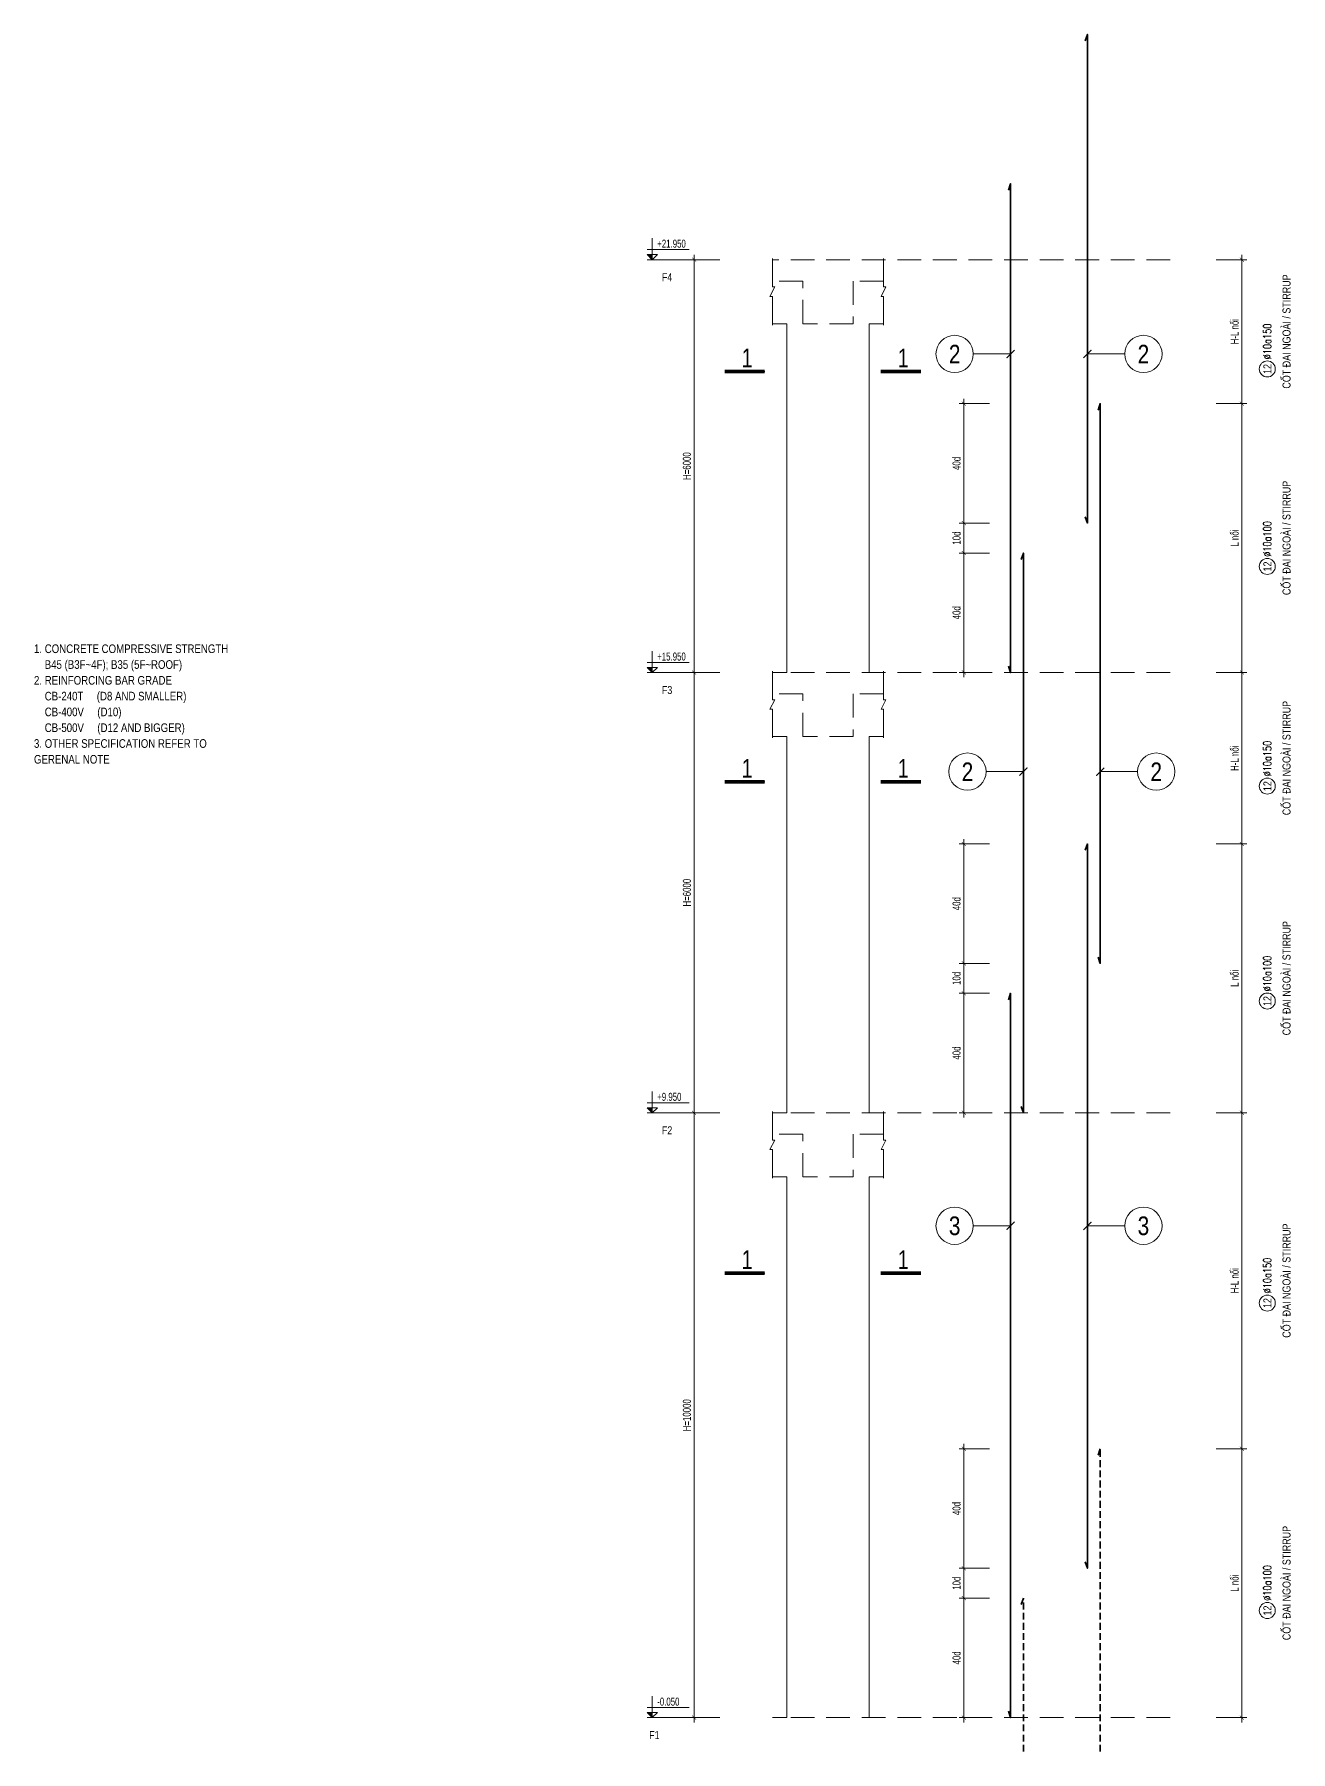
# Model space of a CAD drawing. Header units: millimetres. Extents: x 49323 to 380960, y -6102 to 181761.
# Drawn here: x 351985 to 363757, y 68477 to 84572 of the extents above; entities that cross this region are included whole.
import ezdxf
from ezdxf.enums import TextEntityAlignment as Align

# ---------------------------------------------------------------- set-up
doc = ezdxf.new("R2010")
doc.units = ezdxf.units.MM
doc.linetypes.add('HIDDEN', pattern=[9.524999999999999, 6.35, -3.175])
doc.linetypes.add('HIDDEN2', pattern=[4.762499999999999, 3.175, -1.5875])
doc.layers.get('0').update_dxf_attribs({"lineweight": 20})
doc.layers.get('Defpoints').update_dxf_attribs({"color": 151, "lineweight": 9})
for name, color, linetype, lineweight in [('kata_thep chu', 4, 'Continuous', 35), ('NDC_S_ANNO', 7, 'Continuous', 20), ('NDC_S_BREAK-LINE', 1, 'Continuous', 15), ('NDC_S_CONTINUOUS', 3, 'Continuous', 20), ('NDC_S_DIM', 1, 'Continuous', 15), ('NDC_S_HIDDEN', 8, 'HIDDEN2', 13), ('NDC_S_LEADER', 1, 'Continuous', 15), ('NDC_S_REBAR', 4, 'Continuous', 35), ('NDC_S_SYMBOL', 1, 'Continuous', 15), ('NDC_S_TEXT SYMBOL', 7, 'Continuous', 20), ('NDC_S_THIN LINE', 8, 'Continuous', 9), ('NDC_S_VN TEXT', 7, 'Continuous', 20)]:
    doc.layers.add(name, color=color, linetype=linetype, lineweight=lineweight)
doc.layers.add('TIT1', color=3, linetype='Continuous')
doc.styles.add('ARIAL', font='arial.ttf', dxfattribs={"width": 0.8})
doc.styles.add('NDC_ANNO', font='', dxfattribs={"width": 0.8})
doc.styles.add('NDC_DIM', font='', dxfattribs={"width": 0.75})
doc.styles.add('NDC_EN TXT', font='romans.shx', dxfattribs={"width": 0.8})
doc.styles.add('NDC_VIE TXT', font='arial.ttf', dxfattribs={"width": 0.8})
doc.styles.get('NDC_ANNO').set_extended_font_data('Dotum')
doc.styles.get('NDC_DIM').set_extended_font_data('Dotum')
doc.dimstyles.new('NDC_dim_30', dxfattribs={"dimscale": 30, "dimtxt": 2.5, "dimasz": 1.5, "dimexe": 1.5, "dimexo": 2.5, "dimgap": 1, "dimtad": 1, "dimdec": 0, "dimzin": 0, "dimdsep": 46, "dimtxsty": 'NDC_DIM', "dimblk": 'DIMMARK', "dimcen": 0.09, "dimdle": 1.2, "dimclrd": 1, "dimclre": 1, "dimclrt": 3, "dimadec": 0, "dimazin": 0, "dimtfac": 1, "dimtdec": 0, "dimtix": 1, "dimtofl": 0, "dimtmove": 0, "dimatfit": 3, "dimfxl": 8, "dimfxlon": 1, "dimtolj": 1, "dimtzin": 0, "dimarcsym": 0})
doc.dimstyles.new('NDC_dim_75', dxfattribs={"dimscale": 75, "dimtxt": 2.5, "dimasz": 1.5, "dimexe": 1.5, "dimexo": 2.5, "dimgap": 1, "dimtad": 1, "dimdec": 0, "dimzin": 0, "dimdsep": 46, "dimtxsty": 'NDC_DIM', "dimblk": 'DIMMARK', "dimcen": 0.09, "dimdle": 1.2, "dimclrd": 1, "dimclre": 1, "dimclrt": 3, "dimadec": 0, "dimazin": 0, "dimtfac": 1, "dimtdec": 0, "dimtix": 1, "dimtofl": 0, "dimtmove": 0, "dimatfit": 3, "dimfxl": 8, "dimfxlon": 1, "dimtolj": 1, "dimtzin": 0, "dimarcsym": 0})

# ---------------------------------------------------------------- blocks, each defined once
blk = doc.blocks.new('GN')
at = {"layer": 'TIT1', "insert": (0, 0), "char_height": 81, "width": 1996.298478438721, "attachment_point": 1, "line_spacing_factor": 1.096296296296296, "style": 'ARIAL'}
blk.add_mtext('\\A1;1. CONCRETE COMPRESSIVE STRENGTH\\P    B45 (B3F~4F); B35 (5F~ROOF)\\P2. REINFORCING BAR GRADE\\P    CB-240T     (D8 AND SMALLER)\\P    CB-400V     (D10)\\P    CB-500V     (D12 AND BIGGER)\\P3. OTHER SPECIFICATION REFER TO GERENAL NOTE ', dxfattribs=at)
blk = doc.blocks.new('DIMMARK')
at = {"layer": 'NDC_S_DIM', "color": 1}
blk.add_line((-1.5, 0), (1, 0), dxfattribs=at)
at = {"layer": 'NDC_S_DIM', "color": 2, "const_width": 0.1}
blk.add_lwpolyline([(-0.4242640687119285, -0.4242640687119285), (0.4242640687119285, 0.4242640687119285)], dxfattribs=at)
blk = doc.blocks.new('*D2120')
at = {"layer": 'Defpoints', "color": 0, "transparency": 16777216}
for p in [(235826.4158145603, 21008.03133469508), (236694.9130011299, 21008.03133469508), (236627.4130011282, 15339.42724640533)]:
    blk.add_point(p, dxfattribs=at)
at = {"layer": 'NDC_S_DIM', "color": 1, "lineweight": -2, "transparency": 16777216}
for p, q in [((236066.4158145603, 21008.03133469508), (235781.4158145603, 21008.03133469508)), ((235826.4158145603, 15384.42724640533), (235826.4158145603, 20963.03133469508)), ((236066.4158145603, 15339.42724640533), (235781.4158145603, 15339.42724640533))]:
    blk.add_line(p, q, dxfattribs=at)
at = {"layer": 'NDC_S_DIM', "color": 1, "lineweight": -2, "transparency": 16777216, "xscale": 45, "yscale": 45, "zscale": 45}
for p, rotation in [((235826.4158145603, 21008.03133469508), 90), ((235826.4158145603, 15339.42724640533), 270)]:
    blk.add_blockref('DIMMARK', p, dxfattribs=dict(at, rotation=rotation))
at = {"layer": 'NDC_S_DIM', "color": 3, "transparency": 16777216, "insert": (235758.8649326063, 18173.72929055013), "char_height": 75, "attachment_point": 5, "rotation": 90, "style": 'NDC_DIM'}
blk.add_mtext('\\A1;H=10000', dxfattribs=at)
blk = doc.blocks.new('*D2121')
at = {"layer": 'Defpoints', "color": 0, "transparency": 16777216}
for p in [(235826.4158145599, 25134.3877843607), (236694.9130011303, 25134.3877843607), (236694.9130011299, 21008.03133469508)]:
    blk.add_point(p, dxfattribs=at)
at = {"layer": 'NDC_S_DIM', "color": 1, "lineweight": -2, "transparency": 16777216}
for p, q in [((236066.4158145599, 25134.3877843607), (235781.4158145599, 25134.3877843607)), ((235826.4158145599, 21053.03133469508), (235826.4158145599, 25089.3877843607)), ((236066.4158145599, 21008.03133469508), (235781.4158145599, 21008.03133469508))]:
    blk.add_line(p, q, dxfattribs=at)
at = {"layer": 'NDC_S_DIM', "color": 1, "lineweight": -2, "transparency": 16777216, "xscale": 45, "yscale": 45, "zscale": 45}
for p, rotation in [((235826.4158145599, 25134.3877843607), 90), ((235826.4158145599, 21008.03133469508), 270)]:
    blk.add_blockref('DIMMARK', p, dxfattribs=dict(at, rotation=rotation))
at = {"layer": 'NDC_S_DIM', "color": 3, "transparency": 16777216, "insert": (235758.864932606, 23071.20955952782), "char_height": 75, "attachment_point": 5, "rotation": 90, "style": 'NDC_DIM'}
blk.add_mtext('\\A1;H=6000', dxfattribs=at)
blk = doc.blocks.new('*D2122')
at = {"layer": 'Defpoints', "color": 0, "transparency": 16777216}
for p in [(235826.4158145613, 29003.55654603003), (236744.9130011306, 29003.55654603003), (236694.9130011303, 25134.3877843607)]:
    blk.add_point(p, dxfattribs=at)
at = {"layer": 'NDC_S_DIM', "color": 1, "lineweight": -2, "transparency": 16777216}
for p, q in [((236066.4158145613, 29003.55654603003), (235781.4158145613, 29003.55654603003)), ((235826.4158145613, 25179.3877843607), (235826.4158145613, 28958.55654603003)), ((236066.4158145613, 25134.3877843607), (235781.4158145613, 25134.3877843607))]:
    blk.add_line(p, q, dxfattribs=at)
at = {"layer": 'NDC_S_DIM', "color": 1, "lineweight": -2, "transparency": 16777216, "xscale": 45, "yscale": 45, "zscale": 45}
for p, rotation in [((235826.4158145613, 29003.55654603003), 90), ((235826.4158145613, 25134.3877843607), 270)]:
    blk.add_blockref('DIMMARK', p, dxfattribs=dict(at, rotation=rotation))
at = {"layer": 'NDC_S_DIM', "color": 3, "transparency": 16777216, "insert": (235758.8649326074, 27068.97216519529), "char_height": 75, "attachment_point": 5, "rotation": 90, "style": 'NDC_DIM'}
blk.add_mtext('\\A1;H=6000', dxfattribs=at)
blk = doc.blocks.new('*U2117')
at = {"layer": 'NDC_S_ANNO', "color": 0, "linetype": 'ByBlock', "lineweight": -2}
blk.add_line((-4.357142640116527, 0.002997111644365447), (1.000000217026004, 0.002999782974066001), dxfattribs=at)
at = {"layer": 'NDC_S_ANNO', "ltscale": 0.005, "const_width": 0.5}
blk.add_lwpolyline([(1.000000217026004, 0.002999782974066001), (-4.357142640116527, 0.002997111644365447)], dxfattribs=at)
at = {"layer": 'NDC_S_TEXT SYMBOL', "linetype": 'ByBlock', "lineweight": -2, "style": 'NDC_ANNO', "width": 0.8}
blk.add_attdef('DETAIL', text='', height=2.5, dxfattribs=at).set_placement((-0.635006858396082, 1.824862175366434), align=Align.MIDDLE_RIGHT)
blk = doc.blocks.new('*D2123')
at = {"layer": 'Defpoints', "color": 0, "ltscale": 0.005, "transparency": 16777216}
for p in [(238354.2713890636, 16459.42724640549, -5.397888116911379e-09), (238792.4508525407, 16459.42724640549), (238792.4508525407, 15339.42724640537)]:
    blk.add_point(p, dxfattribs=at)
at = {"layer": 'NDC_S_DIM', "color": 1, "lineweight": -2, "ltscale": 0.005, "transparency": 16777216}
for p, q in [((238594.2713890636, 16459.42724640549, -5.397888116911379e-09), (238309.2713890636, 16459.42724640549, -5.397888116911379e-09)), ((238354.2713890636, 15384.42724640537, -5.397888116911379e-09), (238354.2713890636, 16414.42724640549, -5.397888116911379e-09)), ((238594.2713890636, 15339.42724640537, -5.397888116911379e-09), (238309.2713890636, 15339.42724640537, -5.397888116911379e-09))]:
    blk.add_line(p, q, dxfattribs=at)
at = {"layer": 'NDC_S_DIM', "color": 1, "lineweight": -2, "ltscale": 0.005, "transparency": 16777216, "xscale": 45, "yscale": 45, "zscale": 45}
for p, rotation in [((238354.2713890636, 16459.42724640549, -5.397888116911379e-09), 90), ((238354.2713890636, 15339.42724640537, -5.397888116911379e-09), 270)]:
    blk.add_blockref('DIMMARK', p, dxfattribs=dict(at, rotation=rotation))
at = {"layer": 'NDC_S_DIM', "color": 3, "ltscale": 0.005, "transparency": 16777216, "insert": (238285.9572778016, 15899.42724640536, -5.397888116911379e-09), "char_height": 75, "attachment_point": 5, "rotation": 90, "style": 'NDC_DIM'}
blk.add_mtext('\\A1;40d', dxfattribs=at)
blk = doc.blocks.new('*D2124')
at = {"layer": 'Defpoints', "color": 0, "ltscale": 0.005, "transparency": 16777216}
for p in [(238354.2713890634, 16739.42724640371), (238792.4508525407, 16739.42724640371), (238792.4508525407, 16459.42724640549)]:
    blk.add_point(p, dxfattribs=at)
at = {"layer": 'NDC_S_DIM', "color": 1, "lineweight": -2, "ltscale": 0.005, "transparency": 16777216}
for p, q in [((238594.2713890634, 16739.42724640371), (238309.2713890634, 16739.42724640371)), ((238354.2713890634, 16504.42724640549), (238354.2713890634, 16694.42724640371)), ((238594.2713890634, 16459.42724640549), (238309.2713890634, 16459.42724640549))]:
    blk.add_line(p, q, dxfattribs=at)
at = {"layer": 'NDC_S_DIM', "color": 1, "lineweight": -2, "ltscale": 0.005, "transparency": 16777216, "xscale": 45, "yscale": 45, "zscale": 45}
for p, rotation in [((238354.2713890634, 16739.42724640371), 90), ((238354.2713890634, 16459.42724640549), 270)]:
    blk.add_blockref('DIMMARK', p, dxfattribs=dict(at, rotation=rotation))
at = {"layer": 'NDC_S_DIM', "color": 3, "ltscale": 0.005, "transparency": 16777216, "insert": (238285.9572778015, 16599.42724640453), "char_height": 75, "attachment_point": 5, "rotation": 90, "style": 'NDC_DIM'}
blk.add_mtext('\\A1;10d', dxfattribs=at)
blk = doc.blocks.new('*D2125')
at = {"layer": 'Defpoints', "color": 0, "ltscale": 0.005, "transparency": 16777216}
for p in [(238354.2713890634, 17859.42724640549), (238792.4508525407, 17859.42724640549), (238792.4508525407, 16739.42724640371)]:
    blk.add_point(p, dxfattribs=at)
at = {"layer": 'NDC_S_DIM', "color": 1, "lineweight": -2, "ltscale": 0.005, "transparency": 16777216}
for p, q in [((238594.2713890634, 17859.42724640549), (238309.2713890634, 17859.42724640549)), ((238354.2713890634, 16784.42724640371), (238354.2713890634, 17814.42724640549)), ((238594.2713890634, 16739.42724640371), (238309.2713890634, 16739.42724640371))]:
    blk.add_line(p, q, dxfattribs=at)
at = {"layer": 'NDC_S_DIM', "color": 1, "lineweight": -2, "ltscale": 0.005, "transparency": 16777216, "xscale": 45, "yscale": 45, "zscale": 45}
for p, rotation in [((238354.2713890634, 17859.42724640549), 90), ((238354.2713890634, 16739.42724640371), 270)]:
    blk.add_blockref('DIMMARK', p, dxfattribs=dict(at, rotation=rotation))
at = {"layer": 'NDC_S_DIM', "color": 3, "ltscale": 0.005, "transparency": 16777216, "insert": (238285.9572778015, 17299.42724640453), "char_height": 75, "attachment_point": 5, "rotation": 90, "style": 'NDC_DIM'}
blk.add_mtext('\\A1;40d', dxfattribs=at)
blk = doc.blocks.new('*D2126')
at = {"layer": 'Defpoints', "color": 0, "ltscale": 0.005, "transparency": 16777216}
for p in [(238354.271389063, 22128.03133469506, -5.397888116911379e-09), (238792.4508525413, 22128.03133469506), (238792.4508525413, 21008.03133469495)]:
    blk.add_point(p, dxfattribs=at)
at = {"layer": 'NDC_S_DIM', "color": 1, "lineweight": -2, "ltscale": 0.005, "transparency": 16777216}
for p, q in [((238594.271389063, 22128.03133469506, -5.397888116911379e-09), (238309.271389063, 22128.03133469506, -5.397888116911379e-09)), ((238354.271389063, 21053.03133469495, -5.397888116911379e-09), (238354.271389063, 22083.03133469506, -5.397888116911379e-09)), ((238594.271389063, 21008.03133469495, -5.397888116911379e-09), (238309.271389063, 21008.03133469495, -5.397888116911379e-09))]:
    blk.add_line(p, q, dxfattribs=at)
at = {"layer": 'NDC_S_DIM', "color": 1, "lineweight": -2, "ltscale": 0.005, "transparency": 16777216, "xscale": 45, "yscale": 45, "zscale": 45}
for p, rotation in [((238354.271389063, 22128.03133469506, -5.397888116911379e-09), 90), ((238354.271389063, 21008.03133469495, -5.397888116911379e-09), 270)]:
    blk.add_blockref('DIMMARK', p, dxfattribs=dict(at, rotation=rotation))
at = {"layer": 'NDC_S_DIM', "color": 3, "ltscale": 0.005, "transparency": 16777216, "insert": (238285.9572778011, 21568.03133469493, -5.397888116911379e-09), "char_height": 75, "attachment_point": 5, "rotation": 90, "style": 'NDC_DIM'}
blk.add_mtext('\\A1;40d', dxfattribs=at)
blk = doc.blocks.new('*D2127')
at = {"layer": 'Defpoints', "color": 0, "ltscale": 0.005, "transparency": 16777216}
for p in [(238354.271389063, 22408.03133469329), (238792.4508525413, 22408.03133469329), (238792.4508525413, 22128.03133469506)]:
    blk.add_point(p, dxfattribs=at)
at = {"layer": 'NDC_S_DIM', "color": 1, "lineweight": -2, "ltscale": 0.005, "transparency": 16777216}
for p, q in [((238594.271389063, 22408.03133469329), (238309.271389063, 22408.03133469329)), ((238354.271389063, 22173.03133469506), (238354.271389063, 22363.03133469329)), ((238594.271389063, 22128.03133469506), (238309.271389063, 22128.03133469506))]:
    blk.add_line(p, q, dxfattribs=at)
at = {"layer": 'NDC_S_DIM', "color": 1, "lineweight": -2, "ltscale": 0.005, "transparency": 16777216, "xscale": 45, "yscale": 45, "zscale": 45}
for p, rotation in [((238354.271389063, 22408.03133469329), 90), ((238354.271389063, 22128.03133469506), 270)]:
    blk.add_blockref('DIMMARK', p, dxfattribs=dict(at, rotation=rotation))
at = {"layer": 'NDC_S_DIM', "color": 3, "ltscale": 0.005, "transparency": 16777216, "insert": (238285.9572778011, 22268.0313346941), "char_height": 75, "attachment_point": 5, "rotation": 90, "style": 'NDC_DIM'}
blk.add_mtext('\\A1;10d', dxfattribs=at)
blk = doc.blocks.new('*D2128')
at = {"layer": 'Defpoints', "color": 0, "ltscale": 0.005, "transparency": 16777216}
for p in [(238354.271389063, 23528.03133469506), (238792.4508525413, 23528.03133469506), (238792.4508525413, 22408.03133469329)]:
    blk.add_point(p, dxfattribs=at)
at = {"layer": 'NDC_S_DIM', "color": 1, "lineweight": -2, "ltscale": 0.005, "transparency": 16777216}
for p, q in [((238594.271389063, 23528.03133469506), (238309.271389063, 23528.03133469506)), ((238354.271389063, 22453.03133469329), (238354.271389063, 23483.03133469506)), ((238594.271389063, 22408.03133469329), (238309.271389063, 22408.03133469329))]:
    blk.add_line(p, q, dxfattribs=at)
at = {"layer": 'NDC_S_DIM', "color": 1, "lineweight": -2, "ltscale": 0.005, "transparency": 16777216, "xscale": 45, "yscale": 45, "zscale": 45}
for p, rotation in [((238354.271389063, 23528.03133469506), 90), ((238354.271389063, 22408.03133469329), 270)]:
    blk.add_blockref('DIMMARK', p, dxfattribs=dict(at, rotation=rotation))
at = {"layer": 'NDC_S_DIM', "color": 3, "ltscale": 0.005, "transparency": 16777216, "insert": (238285.9572778011, 22968.0313346941), "char_height": 75, "attachment_point": 5, "rotation": 90, "style": 'NDC_DIM'}
blk.add_mtext('\\A1;40d', dxfattribs=at)
blk = doc.blocks.new('*D2129')
at = {"layer": 'Defpoints', "color": 0, "ltscale": 0.005, "transparency": 16777216}
for p in [(238354.2713890634, 26254.3877843607, -5.397888116911379e-09), (238792.4508525417, 26254.3877843607), (238792.4508525417, 25134.38778436059)]:
    blk.add_point(p, dxfattribs=at)
at = {"layer": 'NDC_S_DIM', "color": 1, "lineweight": -2, "ltscale": 0.005, "transparency": 16777216}
for p, q in [((238594.2713890634, 26254.3877843607, -5.397888116911379e-09), (238309.2713890634, 26254.3877843607, -5.397888116911379e-09)), ((238354.2713890634, 25179.38778436059, -5.397888116911379e-09), (238354.2713890634, 26209.3877843607, -5.397888116911379e-09)), ((238594.2713890634, 25134.38778436059, -5.397888116911379e-09), (238309.2713890634, 25134.38778436059, -5.397888116911379e-09))]:
    blk.add_line(p, q, dxfattribs=at)
at = {"layer": 'NDC_S_DIM', "color": 1, "lineweight": -2, "ltscale": 0.005, "transparency": 16777216, "xscale": 45, "yscale": 45, "zscale": 45}
for p, rotation in [((238354.2713890634, 26254.3877843607, -5.397888116911379e-09), 90), ((238354.2713890634, 25134.38778436059, -5.397888116911379e-09), 270)]:
    blk.add_blockref('DIMMARK', p, dxfattribs=dict(at, rotation=rotation))
at = {"layer": 'NDC_S_DIM', "color": 3, "ltscale": 0.005, "transparency": 16777216, "insert": (238285.9572778015, 25694.38778436057, -5.397888116911379e-09), "char_height": 75, "attachment_point": 5, "rotation": 90, "style": 'NDC_DIM'}
blk.add_mtext('\\A1;40d', dxfattribs=at)
blk = doc.blocks.new('*D2130')
at = {"layer": 'Defpoints', "color": 0, "ltscale": 0.005, "transparency": 16777216}
for p in [(238354.2713890634, 26534.38778435893), (238792.4508525417, 26534.38778435893), (238792.4508525417, 26254.3877843607)]:
    blk.add_point(p, dxfattribs=at)
at = {"layer": 'NDC_S_DIM', "color": 1, "lineweight": -2, "ltscale": 0.005, "transparency": 16777216}
for p, q in [((238594.2713890634, 26534.38778435893), (238309.2713890634, 26534.38778435893)), ((238354.2713890634, 26299.3877843607), (238354.2713890634, 26489.38778435893)), ((238594.2713890634, 26254.3877843607), (238309.2713890634, 26254.3877843607))]:
    blk.add_line(p, q, dxfattribs=at)
at = {"layer": 'NDC_S_DIM', "color": 1, "lineweight": -2, "ltscale": 0.005, "transparency": 16777216, "xscale": 45, "yscale": 45, "zscale": 45}
for p, rotation in [((238354.2713890634, 26534.38778435893), 90), ((238354.2713890634, 26254.3877843607), 270)]:
    blk.add_blockref('DIMMARK', p, dxfattribs=dict(at, rotation=rotation))
at = {"layer": 'NDC_S_DIM', "color": 3, "ltscale": 0.005, "transparency": 16777216, "insert": (238285.9572778015, 26394.38778435974), "char_height": 75, "attachment_point": 5, "rotation": 90, "style": 'NDC_DIM'}
blk.add_mtext('\\A1;10d', dxfattribs=at)
blk = doc.blocks.new('*D2131')
at = {"layer": 'Defpoints', "color": 0, "ltscale": 0.005, "transparency": 16777216}
for p in [(238354.2713890633, 27654.3877843607), (238792.4508525417, 27654.3877843607), (238792.4508525417, 26534.38778435893)]:
    blk.add_point(p, dxfattribs=at)
at = {"layer": 'NDC_S_DIM', "color": 1, "lineweight": -2, "ltscale": 0.005, "transparency": 16777216}
for p, q in [((238594.2713890633, 27654.3877843607), (238309.2713890633, 27654.3877843607)), ((238354.2713890633, 26579.38778435893), (238354.2713890633, 27609.3877843607)), ((238594.2713890633, 26534.38778435893), (238309.2713890633, 26534.38778435893))]:
    blk.add_line(p, q, dxfattribs=at)
at = {"layer": 'NDC_S_DIM', "color": 1, "lineweight": -2, "ltscale": 0.005, "transparency": 16777216, "xscale": 45, "yscale": 45, "zscale": 45}
for p, rotation in [((238354.2713890633, 27654.3877843607), 90), ((238354.2713890633, 26534.38778435893), 270)]:
    blk.add_blockref('DIMMARK', p, dxfattribs=dict(at, rotation=rotation))
at = {"layer": 'NDC_S_DIM', "color": 3, "ltscale": 0.005, "transparency": 16777216, "insert": (238285.9572778014, 27094.38778435974), "char_height": 75, "attachment_point": 5, "rotation": 90, "style": 'NDC_DIM'}
blk.add_mtext('\\A1;40d', dxfattribs=at)
blk = doc.blocks.new('*D2132')
at = {"layer": 'Defpoints', "color": 0, "ltscale": 70, "transparency": 16777216}
for p in [(239632.2000959597, 17859.42724640569), (240959.7569647339, 17859.42724640569), (240397.4042410804, 15339.42724640533)]:
    blk.add_point(p, dxfattribs=at)
at = {"layer": 'NDC_S_DIM', "color": 1, "lineweight": -2, "ltscale": 70, "transparency": 16777216}
for p, q in [((240719.7569647339, 17859.42724640569), (241004.7569647339, 17859.42724640569)), ((240959.7569647339, 15384.42724640533), (240959.7569647339, 17814.42724640569)), ((240719.7569647339, 15339.42724640533), (241004.7569647339, 15339.42724640533))]:
    blk.add_line(p, q, dxfattribs=at)
at = {"layer": 'NDC_S_DIM', "color": 1, "lineweight": -2, "ltscale": 70, "transparency": 16777216, "xscale": 45, "yscale": 45, "zscale": 45}
for p, rotation in [((240959.7569647339, 17859.42724640569), 90), ((240959.7569647339, 15339.42724640533), 270)]:
    blk.add_blockref('DIMMARK', p, dxfattribs=dict(at, rotation=rotation))
at = {"layer": 'NDC_S_DIM', "color": 3, "ltscale": 70, "transparency": 16777216, "insert": (240891.7576305128, 16599.42724640544), "char_height": 75, "attachment_point": 5, "rotation": 90, "style": 'NDC_DIM'}
blk.add_mtext('\\A1;L nối', dxfattribs=at)
blk = doc.blocks.new('*D2133')
at = {"layer": 'Defpoints', "color": 0, "ltscale": 70, "transparency": 16777216}
for p in [(239512.2000959597, 23528.03133469512), (240959.7569647335, 23528.03133469512), (240397.404241081, 21008.0313346949)]:
    blk.add_point(p, dxfattribs=at)
at = {"layer": 'NDC_S_DIM', "color": 1, "lineweight": -2, "ltscale": 70, "transparency": 16777216}
for p, q in [((240719.7569647335, 23528.03133469512), (241004.7569647335, 23528.03133469512)), ((240959.7569647335, 21053.0313346949), (240959.7569647335, 23483.03133469512)), ((240719.7569647335, 21008.0313346949), (241004.7569647335, 21008.0313346949))]:
    blk.add_line(p, q, dxfattribs=at)
at = {"layer": 'NDC_S_DIM', "color": 1, "lineweight": -2, "ltscale": 70, "transparency": 16777216, "xscale": 45, "yscale": 45, "zscale": 45}
for p, rotation in [((240959.7569647335, 23528.03133469512), 90), ((240959.7569647335, 21008.0313346949), 270)]:
    blk.add_blockref('DIMMARK', p, dxfattribs=dict(at, rotation=rotation))
at = {"layer": 'NDC_S_DIM', "color": 3, "ltscale": 70, "transparency": 16777216, "insert": (240891.7576305124, 22268.03133469494), "char_height": 75, "attachment_point": 5, "rotation": 90, "style": 'NDC_DIM'}
blk.add_mtext('\\A1;L nối', dxfattribs=at)
blk = doc.blocks.new('*D2134')
at = {"layer": 'Defpoints', "color": 0, "ltscale": 70, "transparency": 16777216}
for p in [(239632.2000959606, 27654.38778436095), (240959.7569647339, 27654.38778436095), (240397.4042410813, 25134.38778436054)]:
    blk.add_point(p, dxfattribs=at)
at = {"layer": 'NDC_S_DIM', "color": 1, "lineweight": -2, "ltscale": 70, "transparency": 16777216}
for p, q in [((240719.7569647339, 27654.38778436095), (241004.7569647339, 27654.38778436095)), ((240959.7569647339, 25179.38778436054), (240959.7569647339, 27609.38778436095)), ((240719.7569647339, 25134.38778436054), (241004.7569647339, 25134.38778436054))]:
    blk.add_line(p, q, dxfattribs=at)
at = {"layer": 'NDC_S_DIM', "color": 1, "lineweight": -2, "ltscale": 70, "transparency": 16777216, "xscale": 45, "yscale": 45, "zscale": 45}
for p, rotation in [((240959.7569647339, 27654.38778436095), 90), ((240959.7569647339, 25134.38778436054), 270)]:
    blk.add_blockref('DIMMARK', p, dxfattribs=dict(at, rotation=rotation))
at = {"layer": 'NDC_S_DIM', "color": 3, "ltscale": 70, "transparency": 16777216, "insert": (240891.7576305128, 26394.38778436067), "char_height": 75, "attachment_point": 5, "rotation": 90, "style": 'NDC_DIM'}
blk.add_mtext('\\A1;L nối', dxfattribs=at)
blk = doc.blocks.new('*U2118')
blk.add_circle((-2.5, 0), 2.5)
at = {"layer": 'NDC_S_VN TEXT', "color": 7, "style": 'ARIAL', "width": 0.8}
blk.add_attdef('SH2', text='', height=2.5, dxfattribs=at).set_placement((-2.5, 0), align=Align.MIDDLE)
at = {"layer": 'NDC_S_VN TEXT', "color": 3, "style": 'NDC_EN TXT', "width": 0.75}
blk.add_attdef('DKKC1', (0.5, -1.25), '', height=2.5, dxfattribs=at)
blk = doc.blocks.new('CD')
at = {"layer": 'NDC_S_ANNO'}
blk.add_hatch(color=3, dxfattribs=at).paths.add_polyline_path([(5.820766091346741e-10, 159.6954857552046), (-161.2010908627417, 159.6954857552046), (5.820766091346741e-10, -5.529727786779404e-10)])
at = {"layer": 'NDC_S_ANNO', "ltscale": 50}
h = blk.add_hatch(dxfattribs=at)
h.set_pattern_fill('ANSI31', color=256, scale=140.6250541793833, style=0)
h.set_pattern_definition([(45, (5.820766091346741e-10, 0), (-315.7122508925224, 315.7122508925224), [])])
h.paths.add_polyline_path([(5.820766091346741e-10, 159.6954857552046), (5.820766091346741e-10, -5.529727786779404e-10), (161.2010908930097, 159.6954857552046)])
for p, q in [((1156.125648126763, 0), (-163.8695725132129, 0)), ((-159.2704896852956, 314.0833880473947), (1146.947077315999, 314.0833880473947))]:
    blk.add_line(p, q, dxfattribs=at)
for points in [[(5.820766091346741e-10, 669.4950748638657), (5.820766091346741e-10, -5.529727786779404e-10)], [(5.820766091346741e-10, -5.529727786779404e-10), (-161.2010908627417, 159.6954857552046), (5.820766091346741e-10, 159.6954857552046)], [(5.820766091346741e-10, -5.529727786779404e-10), (161.2010908930097, 159.6954857552046), (5.820766091346741e-10, 159.6954857552046)]]:
    blk.add_lwpolyline(points, dxfattribs=at)
at = {"layer": 'NDC_S_TEXT SYMBOL', "color": 3, "style": 'NDC_DIM', "width": 0.7}
blk.add_attdef('COT', (153.9534816145897, 374.6377722059842), '', height=250, dxfattribs=at)
blk = doc.blocks.new('*D2135')
at = {"layer": 'Defpoints', "color": 0, "ltscale": 40, "transparency": 16777216}
for p in [(239512.2000959596, 21008.0313346949), (240959.7569647341, 21008.0313346949), (239632.2000959597, 17859.42724640569)]:
    blk.add_point(p, dxfattribs=at)
at = {"layer": 'NDC_S_DIM', "color": 1, "lineweight": -2, "ltscale": 40, "transparency": 16777216}
for p, q in [((240719.7569647341, 21008.0313346949), (241004.7569647341, 21008.0313346949)), ((240959.7569647341, 17904.42724640569), (240959.7569647341, 20963.0313346949)), ((240719.7569647341, 17859.42724640569), (241004.7569647341, 17859.42724640569))]:
    blk.add_line(p, q, dxfattribs=at)
at = {"layer": 'NDC_S_DIM', "color": 1, "lineweight": -2, "ltscale": 40, "transparency": 16777216, "xscale": 45, "yscale": 45, "zscale": 45}
for p, rotation in [((240959.7569647341, 21008.0313346949), 90), ((240959.7569647341, 17859.42724640569), 270)]:
    blk.add_blockref('DIMMARK', p, dxfattribs=dict(at, rotation=rotation))
at = {"layer": 'NDC_S_DIM', "color": 3, "ltscale": 40, "transparency": 16777216, "insert": (240891.757630513, 19433.72929055023), "char_height": 75, "attachment_point": 5, "rotation": 90, "style": 'NDC_DIM'}
blk.add_mtext('\\A1;H-L nối', dxfattribs=at)
blk = doc.blocks.new('*D2136')
at = {"layer": 'Defpoints', "color": 0, "ltscale": 40, "transparency": 16777216}
for p in [(240397.4042410813, 25134.38778436054), (240959.7569647338, 25134.38778436054), (239512.2000959597, 23528.03133469512)]:
    blk.add_point(p, dxfattribs=at)
at = {"layer": 'NDC_S_DIM', "color": 1, "lineweight": -2, "ltscale": 40, "transparency": 16777216}
for p, q in [((240719.7569647338, 25134.38778436054), (241004.7569647338, 25134.38778436054)), ((240959.7569647338, 23573.03133469512), (240959.7569647338, 25089.38778436054)), ((240719.7569647338, 23528.03133469512), (241004.7569647338, 23528.03133469512))]:
    blk.add_line(p, q, dxfattribs=at)
at = {"layer": 'NDC_S_DIM', "color": 1, "lineweight": -2, "ltscale": 40, "transparency": 16777216, "xscale": 45, "yscale": 45, "zscale": 45}
for p, rotation in [((240959.7569647338, 25134.38778436054), 90), ((240959.7569647338, 23528.03133469512), 270)]:
    blk.add_blockref('DIMMARK', p, dxfattribs=dict(at, rotation=rotation))
at = {"layer": 'NDC_S_DIM', "color": 3, "ltscale": 40, "transparency": 16777216, "insert": (240891.7576305127, 24331.20955952776), "char_height": 75, "attachment_point": 5, "rotation": 90, "style": 'NDC_DIM'}
blk.add_mtext('\\A1;H-L nối', dxfattribs=at)
blk = doc.blocks.new('*D2137')
at = {"layer": 'Defpoints', "color": 0, "ltscale": 40, "transparency": 16777216}
for p in [(239512.2000959604, 29003.55654603003), (240959.7569647351, 29003.55654603003), (239632.2000959606, 27654.38778436095)]:
    blk.add_point(p, dxfattribs=at)
at = {"layer": 'NDC_S_DIM', "color": 1, "lineweight": -2, "ltscale": 40, "transparency": 16777216}
for p, q in [((240719.7569647351, 29003.55654603003), (241004.7569647351, 29003.55654603003)), ((240959.7569647351, 27699.38778436095), (240959.7569647351, 28958.55654603003)), ((240719.7569647351, 27654.38778436095), (241004.7569647351, 27654.38778436095))]:
    blk.add_line(p, q, dxfattribs=at)
at = {"layer": 'NDC_S_DIM', "color": 1, "lineweight": -2, "ltscale": 40, "transparency": 16777216, "xscale": 45, "yscale": 45, "zscale": 45}
for p, rotation in [((240959.7569647351, 29003.55654603003), 90), ((240959.7569647351, 27654.38778436095), 270)]:
    blk.add_blockref('DIMMARK', p, dxfattribs=dict(at, rotation=rotation))
at = {"layer": 'NDC_S_DIM', "color": 3, "ltscale": 40, "transparency": 16777216, "insert": (240891.757630514, 28328.97216519541), "char_height": 75, "attachment_point": 5, "rotation": 90, "style": 'NDC_DIM'}
blk.add_mtext('\\A1;H-L nối', dxfattribs=at)
blk = doc.blocks.new('column 2')
at = {"layer": 'kata_thep chu', "color": 4, "ltscale": 0.005}
for points in [[(239492.2000959601, 26594.38778436094), (239512.2000959601, 26534.38778436094), (239512.2000959603, 31115.44661806026), (239492.2000959603, 31055.44661806026)], [(238772.45085254, 25194.38778435806), (238792.45085254, 25134.38778435806), (238792.4508525404, 29715.44661806026), (238772.4508525404, 29655.44661806026)], [(239612.2000959602, 22468.03133469512), (239632.2000959602, 22408.03133469512), (239632.2000959605, 27654.38778436094), (239612.2000959605, 27594.38778436094)], [(238892.4508525396, 21068.03133469485), (238912.4508525396, 21008.03133469485), (238912.45085254, 26254.38778436094), (238892.45085254, 26194.38778436094)], [(239492.2000959589, 16799.42724640535), (239512.2000959589, 16739.42724640535), (239512.2000959596, 23528.03133469512), (239492.2000959596, 23468.03133469512)], [(238772.450852539, 15399.42724640269), (238792.450852539, 15339.42724640269), (238792.4508525396, 22128.03133469512), (238772.4508525396, 22068.03133469512)]]:
    blk.add_lwpolyline(points, dxfattribs=at)
at = {"layer": 'NDC_S_BREAK-LINE'}
for points in [[(236559.9130011287, 28391.05654603001), (236559.9130011287, 28658.55654603001), (236537.4130011287, 28658.55654603001), (236582.4130011287, 28748.55654603001), (236559.9130011287, 28748.55654603001), (236559.9130011287, 29016.05654603001)], [(237601.5253373742, 28391.05654603001), (237601.5253373742, 28658.55654603001), (237579.0253373742, 28658.55654603001), (237624.0253373742, 28748.55654603001), (237601.5253373742, 28748.55654603001), (237601.5253373742, 29016.05654603001)], [(236559.9130011284, 24521.88778436053), (236559.9130011284, 24789.38778436053), (236537.4130011284, 24789.38778436053), (236582.4130011284, 24879.38778436053), (236559.9130011284, 24879.38778436053), (236559.9130011284, 25146.88778436053)], [(237601.525337374, 24521.88778436053), (237601.525337374, 24789.38778436053), (237579.025337374, 24789.38778436053), (237624.025337374, 24879.38778436053), (237601.525337374, 24879.38778436053), (237601.525337374, 25146.88778436053)], [(236559.9130011279, 20395.5313346949), (236559.9130011279, 20663.0313346949), (236537.4130011279, 20663.0313346949), (236582.4130011279, 20753.0313346949), (236559.9130011279, 20753.0313346949), (236559.9130011279, 21020.5313346949)], [(237601.5253373735, 20395.5313346949), (237601.5253373735, 20663.0313346949), (237579.0253373735, 20663.0313346949), (237624.0253373735, 20753.0313346949), (237601.5253373735, 20753.0313346949), (237601.5253373735, 21020.5313346949)]]:
    blk.add_lwpolyline(points, dxfattribs=at)
at = {"layer": 'NDC_S_CONTINUOUS'}
for points in [[(236559.9130011284, 25134.38778436069), (236694.9130011302, 25134.38778436069), (236694.9130011287, 28403.55654603001), (236559.9130011287, 28403.55654603001)], [(237601.525337374, 25134.38778436069), (237466.525337374, 25134.38778436072), (237466.5253373742, 28403.55654603001), (237601.5253373742, 28403.55654603001)], [(236559.9130011279, 21008.03133469506), (236694.9130011298, 21008.03133469506), (236694.9130011284, 24534.38778436053), (236559.9130011284, 24534.38778436053)], [(237601.5253373735, 21008.03133469506), (237466.5253373735, 21008.03133469509), (237466.525337374, 24534.38778436053), (237601.525337374, 24534.38778436053)], [(236559.9130011273, 15339.42724640532), (236694.9130011292, 15339.42724640532), (236694.9130011279, 20408.0313346949), (236559.9130011279, 20408.0313346949)], [(237601.5253373728, 15339.42724640532), (237466.5253373728, 15339.42724640535), (237466.5253373735, 20408.0313346949), (237601.5253373735, 20408.0313346949)]]:
    blk.add_lwpolyline(points, dxfattribs=at)
at = {"layer": 'NDC_S_DIM'}
for centre in [(238267.9398233747, 28119.68021524866), (240036.7111251258, 28119.68021524866), (238387.9398233744, 24205.32067478051), (240156.7111251254, 24205.32067478051), (238267.9398233743, 19949.12371299155), (240036.7111251253, 19949.12371299155)]:
    blk.add_circle(centre, 175, dxfattribs=at)
at = {"layer": 'NDC_S_HIDDEN', "ltscale": 70}
for p, q in [((240287.411377722, 29003.55654603001), (236559.9130011287, 29003.55654603001)), ((240287.4113777216, 25134.38778436053), (236559.9130011284, 25134.38778436053)), ((240287.4113777212, 21008.0313346949), (236559.9130011279, 21008.0313346949)), ((240287.4113777207, 15339.42724640532), (236559.9130011273, 15339.42724640532))]:
    blk.add_line(p, q, dxfattribs=at)
for points in [[(237601.5253373742, 28803.55654603001), (237316.5253373742, 28803.55654603001), (237316.5253373742, 28403.55654603001), (236844.9130011287, 28403.55654603001), (236844.9130011306, 28803.55654603001), (236559.9130011287, 28803.55654603001)], [(237601.525337374, 24934.38778436053), (237316.525337374, 24934.38778436053), (237316.525337374, 24534.38778436053), (236844.9130011284, 24534.38778436053), (236844.9130011302, 24934.38778436053), (236559.9130011284, 24934.38778436053)], [(237601.5253373735, 20808.0313346949), (237316.5253373735, 20808.0313346949), (237316.5253373735, 20408.0313346949), (236844.9130011279, 20408.0313346949), (236844.9130011298, 20808.0313346949), (236559.9130011279, 20808.0313346949)]]:
    blk.add_lwpolyline(points, dxfattribs=at)
at = {"layer": 'NDC_S_REBAR', "linetype": 'HIDDEN', "ltscale": 10}
for points in [[(239632.2000959596, 15020.6372472502), (239632.2000959596, 17859.42724640568), (239612.2000959596, 17799.42724640568)], [(238912.450852539, 15020.6372472502), (238912.450852539, 16459.42724640568), (238892.450852539, 16399.42724640568)]]:
    blk.add_lwpolyline(points, dxfattribs=at)
at = {"layer": 'NDC_S_DIM'}
ref = blk.add_blockref('CD', (235434.5781201225, 29003.55654603022), dxfattribs=dict(at, xscale=0.3, yscale=0.3, zscale=0.3))
ref.add_attrib('COT', '+21.950', (235480.7641646069, 29115.94787769202), dxfattribs={"layer": '0', "color": 3, "height": 75.00000000000004, "style": 'NDC_DIM', "width": 0.7499999999999999})
ref = blk.add_blockref('CD', (235434.5781201222, 25134.38778436073), dxfattribs=dict(at, xscale=0.3, yscale=0.3, zscale=0.3))
ref.add_attrib('COT', '+15.950', (235480.7641646066, 25246.77911602253), dxfattribs={"layer": '0', "color": 3, "height": 75.00000000000004, "style": 'NDC_DIM', "width": 0.7499999999999999})
ref = blk.add_blockref('CD', (235434.5781201217, 21008.0313346951), dxfattribs=dict(at, xscale=0.3, yscale=0.3, zscale=0.3))
ref.add_attrib('COT', '+9.950', (235480.7641646061, 21120.4226663569), dxfattribs={"layer": '0', "color": 3, "height": 75.00000000000004, "style": 'NDC_DIM', "width": 0.7499999999999999})
ref = blk.add_blockref('CD', (235434.5781201221, 15339.42724640535), dxfattribs=dict(at, xscale=0.3, yscale=0.3, zscale=0.7))
ref.add_attrib('COT', '-0.050', (235480.7641646065, 15451.81857806715), dxfattribs={"layer": '0', "color": 6, "height": 75.00000000000004, "style": 'NDC_DIM', "width": 0.7499999999999999})
at = {"layer": 'NDC_S_SYMBOL', "xscale": 70, "yscale": 70, "zscale": 70}
for p in [(236418.3402147517, 27954.90264049081), (237881.1238500982, 27954.90290762378), (236418.3402147513, 24108.46543541795), (237881.1238500978, 24108.46570255092), (236418.3402147506, 19504.09594659193), (237881.1238500972, 19504.0962137249)]:
    blk.add_blockref('*U2117', p, dxfattribs=at).add_auto_attribs({'DETAIL': '1'})
at = {"layer": 'NDC_S_THIN LINE', "xscale": 30.00000000000001, "yscale": 30.00000000000001, "zscale": 30.00000000000001, "rotation": 90}
for p, values in [((241197.8886069545, 28054.18656389408), {'SH2': '12', 'DKKC1': '%%c10a150'}), ((241197.8886069545, 26203.32581655787), {'SH2': '12', 'DKKC1': '%%c10a100'}), ((241197.888606954, 24144.72034900117), {'SH2': '12', 'DKKC1': '%%c10a150'}), ((241197.888606954, 22130.66582379845), {'SH2': '12', 'DKKC1': '%%c10a100'}), ((241197.8886069533, 19300.07076771458), {'SH2': '12', 'DKKC1': '%%c10a150'}), ((241197.8886069533, 16418.56618510318), {'SH2': '12', 'DKKC1': '%%c10a100'})]:
    blk.add_blockref('*U2118', p, dxfattribs=at).add_auto_attribs(values)
at = {"layer": 'NDC_S_VN TEXT', "style": 'NDC_VIE TXT', "width": 0.8}
for s, p in [('F4', (235524.0751357267, 28839.42426986509)), ('F3', (235524.0751357265, 24970.25550819561)), ('F2', (235524.075135726, 20843.89905852998)), ('F1', (235405.1977976569, 15175.29497024018))]:
    blk.add_text(s, height=75, dxfattribs=at).set_placement(p, align=Align.MIDDLE_LEFT)
for p in [(241377.8875609568, 27795.00670546669), (241377.8875609556, 25860.42232463195), (241377.8875609555, 23797.24409979903), (241377.8875609551, 21734.06587496621), (241377.8875609557, 18899.7638308215), (241377.8875609556, 16065.46178667672)]:
    blk.add_text('CỐT ĐAI NGOÀI / STIRRUP', height=75, rotation=90, dxfattribs=at).set_placement(p, align=Align.MIDDLE_LEFT)
at = {"layer": 'NDC_S_VN TEXT', "color": 7, "style": 'ARIAL', "width": 0.8}
for s, p in [('2', (238267.9398233747, 28119.68021524866)), ('2', (240036.7111251258, 28119.68021524866)), ('2', (238387.9398233744, 24205.32067478051)), ('2', (240156.7111251254, 24205.32067478051)), ('3', (238267.9398233743, 19949.12371299155)), ('3', (240036.7111251253, 19949.12371299155))]:
    blk.add_text(s, height=175, dxfattribs=at).set_placement(p, align=Align.MIDDLE)
at = {"layer": 'NDC_S_DIM'}
for base, p1, p2, text, picture, middle in [((235826.4158145613, 29003.55654603003), (236694.9130011302, 25134.38778436069), (236744.9130011305, 29003.55654603001), 'H=6000', '*D2122', (235758.8649326074, 27068.97216519529)), ((235826.4158145599, 25134.3877843607), (236694.9130011298, 21008.03133469507), (236694.9130011302, 25134.38778436069), 'H=6000', '*D2121', (235758.864932606, 23071.20955952782)), ((235826.4158145603, 21008.03133469508), (236627.4130011281, 15339.42724640532), (236694.9130011298, 21008.03133469507), 'H=10000', '*D2120', (235758.8649326063, 18173.72929055013))]:
    dim = blk.add_linear_dim(base=base, p1=p1, p2=p2, angle=90, text=text, dimstyle='NDC_dim_30', dxfattribs=at)
    dim.commit()
    dim.dimension.update_dxf_attribs({"geometry": picture, "text_midpoint": middle})
at = {"layer": 'NDC_S_DIM', "ltscale": 40}
for base, p1, p2, picture, middle in [((240959.7569647351, 29003.55654603003), (239632.2000959605, 27654.38778436094), (239512.2000959603, 29003.55654603001), '*D2137', (240891.757630514, 28328.97216519541)), ((240959.7569647338, 25134.38778436054), (239512.2000959596, 23528.03133469512), (240397.4042410812, 25134.38778436053), '*D2136', (240891.7576305127, 24331.20955952776)), ((240959.7569647341, 21008.0313346949), (239632.2000959596, 17859.42724640568), (239512.2000959595, 21008.0313346949), '*D2135', (240891.757630513, 19433.72929055023))]:
    dim = blk.add_linear_dim(base=base, p1=p1, p2=p2, angle=90, text='H-L nối', dimstyle='NDC_dim_30', dxfattribs=at)
    dim.commit()
    dim.dimension.update_dxf_attribs({"geometry": picture, "text_midpoint": middle})
at = {"layer": 'NDC_S_DIM', "ltscale": 0.005}
for base, p1, p2, text, picture, middle in [((238354.2713890633, 27654.3877843607), (238792.4508525416, 26534.38778435891), (238792.4508525416, 27654.38778436069), '40d', '*D2131', (238285.9572778014, 27094.38778435974)), ((238354.2713890634, 26534.38778435893), (238792.4508525416, 26254.38778436069), (238792.4508525416, 26534.38778435891), '10d', '*D2130', (238285.9572778015, 26394.38778435974)), ((238354.2713890634, 26254.3877843607, -5.397888116911379e-09), (238792.4508525416, 25134.38778436057), (238792.4508525416, 26254.38778436069), '40d', '*D2129', (238285.9572778015, 25694.38778436057, -5.397888116911379e-09)), ((238354.271389063, 23528.03133469506), (238792.4508525411, 22408.03133469328), (238792.4508525411, 23528.03133469506), '40d', '*D2128', (238285.9572778011, 22968.0313346941)), ((238354.271389063, 22408.03133469329), (238792.4508525411, 22128.03133469506), (238792.4508525411, 22408.03133469328), '10d', '*D2127', (238285.9572778011, 22268.0313346941)), ((238354.271389063, 22128.03133469506, -5.397888116911379e-09), (238792.4508525411, 21008.03133469494), (238792.4508525411, 22128.03133469506), '40d', '*D2126', (238285.9572778011, 21568.03133469493, -5.397888116911379e-09)), ((238354.2713890634, 17859.42724640549), (238792.4508525406, 16739.42724640371), (238792.4508525406, 17859.42724640548), '40d', '*D2125', (238285.9572778015, 17299.42724640453)), ((238354.2713890634, 16739.42724640371), (238792.4508525406, 16459.42724640548), (238792.4508525406, 16739.42724640371), '10d', '*D2124', (238285.9572778015, 16599.42724640453)), ((238354.2713890636, 16459.42724640549, -5.397888116911379e-09), (238792.4508525406, 15339.42724640536), (238792.4508525406, 16459.42724640548), '40d', '*D2123', (238285.9572778016, 15899.42724640536, -5.397888116911379e-09))]:
    dim = blk.add_linear_dim(base=base, p1=p1, p2=p2, angle=90, text=text, dimstyle='NDC_dim_30', dxfattribs=at)
    dim.commit()
    dim.dimension.update_dxf_attribs({"geometry": picture, "text_midpoint": middle})
at = {"layer": 'NDC_S_DIM', "ltscale": 70}
for base, p1, p2, picture, middle in [((240959.7569647339, 27654.38778436095), (240397.4042410812, 25134.38778436053), (239632.2000959605, 27654.38778436094), '*D2134', (240891.7576305128, 26394.38778436067)), ((240959.7569647335, 23528.03133469512), (240397.4042410809, 21008.0313346949), (239512.2000959596, 23528.03133469512), '*D2133', (240891.7576305124, 22268.03133469494)), ((240959.7569647339, 17859.42724640569), (240397.4042410803, 15339.42724640532), (239632.2000959596, 17859.42724640568), '*D2132', (240891.7576305128, 16599.42724640544))]:
    dim = blk.add_linear_dim(base=base, p1=p1, p2=p2, angle=90, text='L nối', dimstyle='NDC_dim_30', dxfattribs=at)
    dim.commit()
    dim.dimension.update_dxf_attribs({"geometry": picture, "text_midpoint": middle})
at = {"layer": 'NDC_S_LEADER', "ltscale": 0.005}
for points in [[(238792.45085254, 28119.68021524866), (238442.9398233747, 28119.68021524866)], [(239512.2000959605, 28119.68021524866), (239861.7111251258, 28119.68021524866)], [(238912.4508525396, 24205.32067478051), (238562.9398233744, 24205.32067478051)], [(239632.2000959602, 24205.32067478051), (239981.7111251254, 24205.32067478051)], [(238792.4508525395, 19949.12371299155), (238442.9398233743, 19949.12371299155)], [(239512.2000959601, 19949.12371299155), (239861.7111251253, 19949.12371299155)]]:
    blk.add_leader(points, dimstyle='NDC_dim_75', override={"dimasz": 1, "dimldrblk": 'ARCHTICK'}, dxfattribs=at)

msp = doc.modelspace()

# ---------------------------------------------------------------- block references
at = {"layer": 'NDC_S_DIM'}
for name, p in [('column 2', (122340.4616948407, 53456.67353790379)), ('GN', (351981.1334716434, 78854.52480743188)), ('GN', (351981.1334716434, 78854.52480743188))]:
    msp.add_blockref(name, p, dxfattribs=at)

doc.saveas('drawing.dxf')
